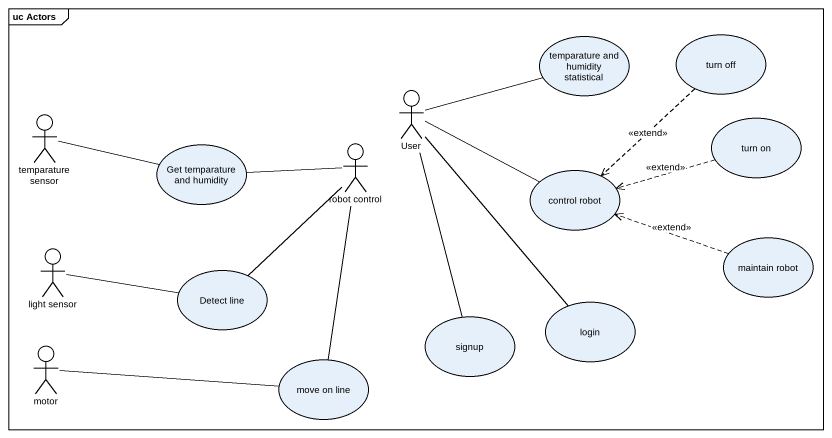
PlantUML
@startuml
mainframe uc Actors
usecase "temparature and humidity statistical" as temparature_and_humidity
usecase "turn off" as turn_off
actor User
actor "temparature sensor" as temparature_sensor
usecase "turn on" as turn_on
usecase "Get temparature and humidity" as Get_temparature_and_humidity
actor "robot control" as robot_control
usecase "control robot" as control_robot
actor "light sensor" as light_sensor
usecase "maintain robot" as maintain_robot
usecase "Detect line" as Detect_line
usecase signup
usecase login
actor motor
usecase "move on line" as move_on_line
turn_off ..> control_robot : <<extend>>
User -right- temparature_and_humidity
User -right- control_robot
User -- signup
User -- login
temparature_sensor -right- Get_temparature_and_humidity
turn_on .left.> control_robot : <<extend>>
robot_control -left- Get_temparature_and_humidity
robot_control -- Detect_line
robot_control -- move_on_line
light_sensor -right- Detect_line
maintain_robot .left.> control_robot : <<extend>>
motor -right- move_on_line
@enduml
